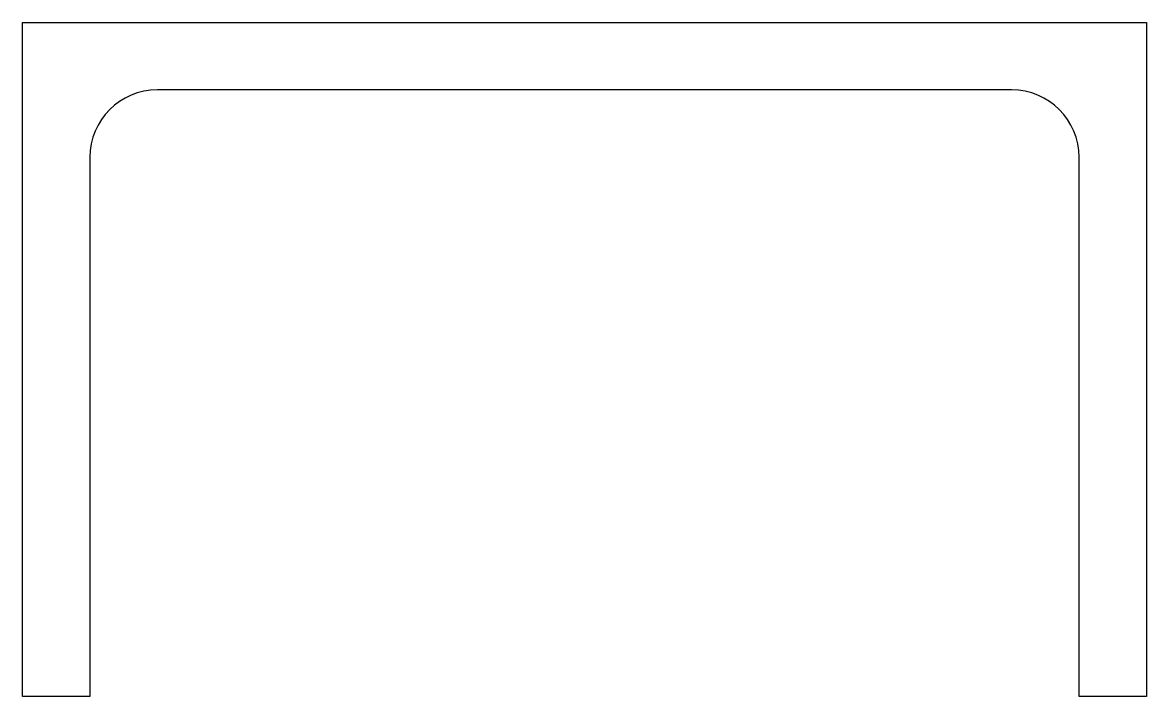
# Model space of a CAD drawing. Extents: x 471 to 521, y 521.3 to 551.3.
import ezdxf

# ---------------------------------------------------------------- set-up
doc = ezdxf.new("R2010")
doc.units = 0
doc.layers.get('0').update_dxf_attribs({"linetype": 'CONTINUOUS'})

msp = doc.modelspace()

# ---------------------------------------------------------------- linework, layer by layer
for p, q in [((471.022, 551.289), (521.022, 551.289)), ((471.022, 521.289), (471.022, 551.289)), ((521.022, 551.289), (521.022, 521.289)), ((515.022, 548.289), (477.022, 548.289)), ((474.022, 545.289), (474.022, 521.289)), ((518.022, 521.289), (518.022, 545.289)), ((474.022, 521.289), (471.022, 521.289)), ((521.022, 521.289), (518.022, 521.289))]:
    msp.add_line(p, q)
for centre, start, end in [((477.022, 545.289), 90, 180), ((515.022, 545.289), 0, 90)]:
    msp.add_arc(centre, 3, start, end)

doc.saveas('drawing.dxf')
